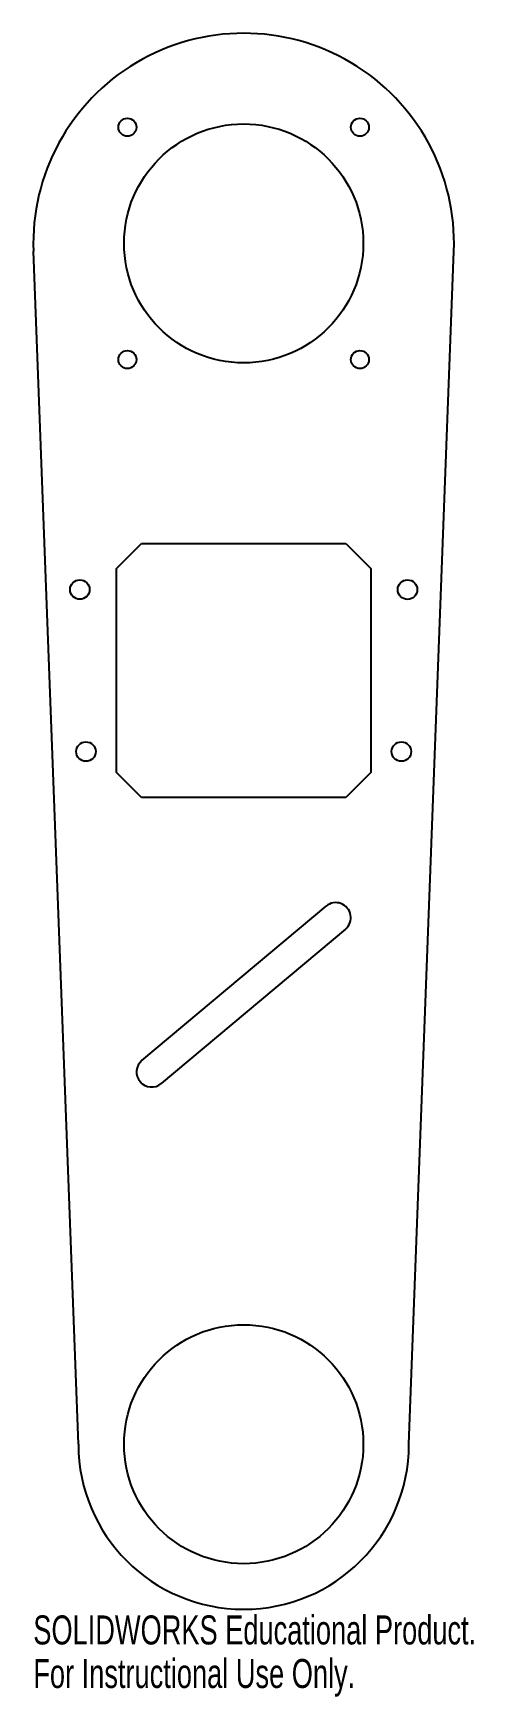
# Model space of a CAD drawing. Header units: millimetres. Extents: x -35 to 38, y -142 to 135.
import ezdxf

# ---------------------------------------------------------------- set-up
doc = ezdxf.new("R2010")
doc.units = ezdxf.units.MM
doc.styles.add('SLDTEXTSTYLE0', font='TXT', dxfattribs={"width": 0.7})

msp = doc.modelspace()

# ---------------------------------------------------------------- linework, layer by layer
at = {"color": 7, "linetype": 'Continuous', "lineweight": 25}
for p, q in [((-27.5, -100), (-34.98, 98.68)), ((27.5, -100), (34.98, 98.68)), ((-21.15, 45.83), (-16.98, 50)), ((-16.98, 50), (16.98, 50)), ((16.98, 50), (21.15, 45.83)), ((-21.15, 11.87), (-21.15, 45.83)), ((21.15, 45.83), (21.15, 11.87)), ((-16.98, 7.7), (-21.15, 11.87)), ((21.15, 11.87), (16.98, 7.7)), ((16.98, 7.7), (-16.98, 7.7)), ((-16.93, -36.1), (13.71, -10.38)), ((16.93, -14.22), (-13.71, -39.93))]:
    msp.add_line(p, q, dxfattribs=at)
for centre, radius in [((-19.34, 119.34), 1.5), ((0, 100), 19.9), ((19.34, 119.34), 1.5), ((-19.34, 80.66), 1.5), ((19.34, 80.66), 1.5), ((-27.26, 42.34), 1.62), ((27.26, 42.34), 1.63), ((-26.24, 15.36), 1.62), ((26.24, 15.36), 1.62), ((0, -100), 19.9)]:
    msp.add_circle(centre, radius, dxfattribs=at)
for centre, radius, start, end in [((0, 100), 35, 357.8453, 182.1547), ((15.32, -12.3), 2.5, 310, 130), ((-15.32, -38.01), 2.5, 130, 310), ((0, -100), 27.5, 180, 0)]:
    msp.add_arc(centre, radius, start, end, dxfattribs=at)

# ---------------------------------------------------------------- texts
at = {"color": 7, "linetype": 'Continuous', "char_height": 4.8336, "attachment_point": 1, "style": 'SLDTEXTSTYLE0'}
for s, insert in [('SOLIDWORKS Educational Product.', (-35, -128.52)), ('For Instructional Use Only.', (-35, -135.77))]:
    msp.add_mtext(s, dxfattribs=dict(at, insert=insert))

doc.saveas('drawing.dxf')
